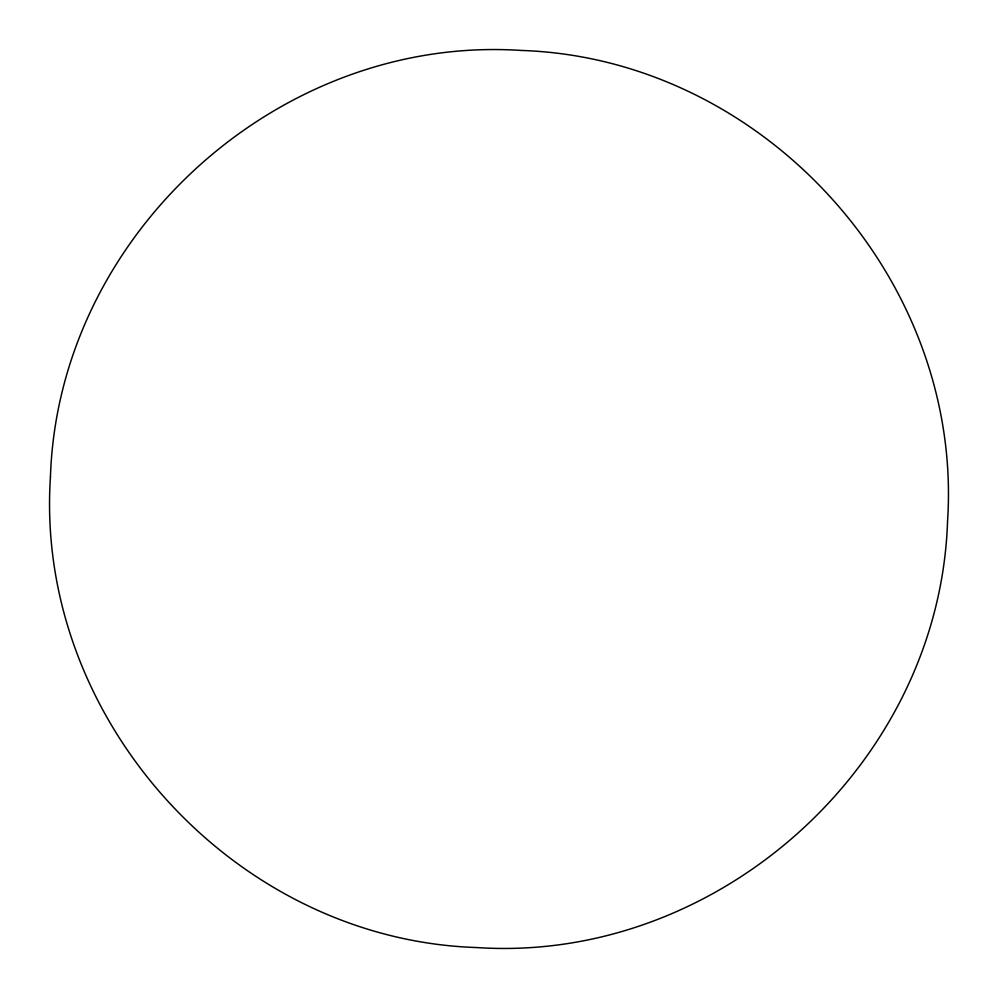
<?xml version="1.0" encoding="UTF-8"?>
<svg xmlns="http://www.w3.org/2000/svg" width="998" height="998" viewBox="0 0 998 998"><rect width="100%" height="100%" fill="white"/><g stroke="black" fill="none" stroke-linecap="round" stroke-linejoin="round"><path stroke-width="1.5" d="M50.436 476.969C34.443 718.897 234.617 939.767 476.969 947.564C718.897 963.557 939.767 763.383 947.564 521.031C963.557 279.103 763.383 58.233 521.031 50.436C279.103 34.443 58.233 234.617 50.436 476.969"/></g></svg>
